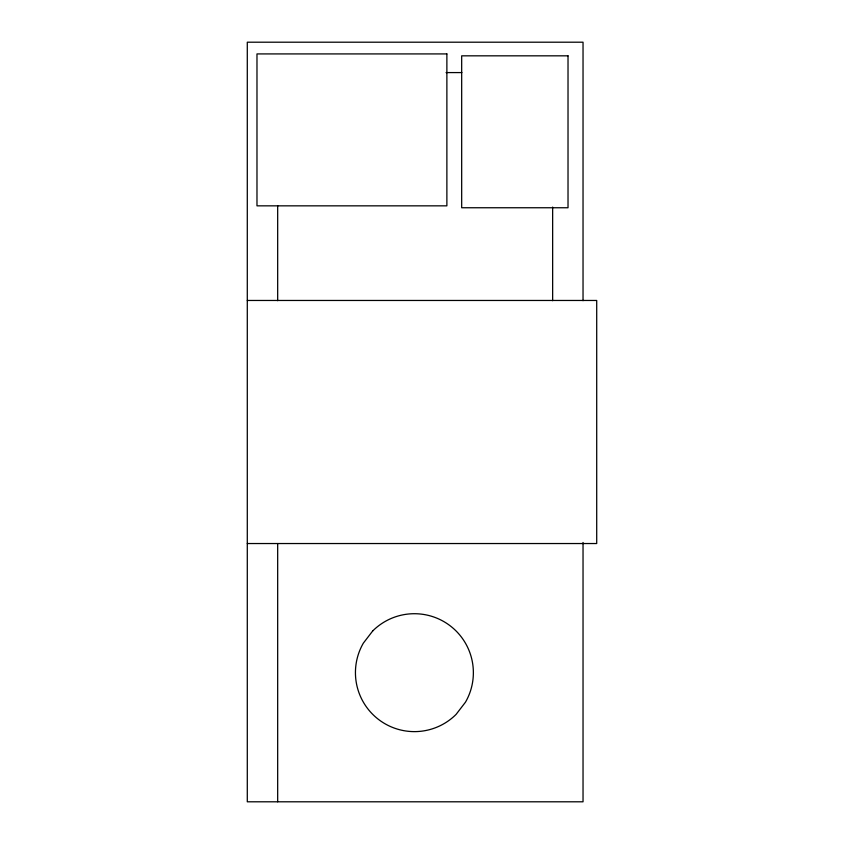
<?xml version="1.0" encoding="UTF-8"?>
<svg xmlns="http://www.w3.org/2000/svg" width="844" height="844" viewBox="0 0 844 844"><rect width="100%" height="100%" fill="white"/><g stroke="black" fill="none" stroke-linecap="round" stroke-linejoin="round"><path stroke-width="1.27" d="M446.086 72.584L461.868 72.584M247.292 300.464L596.708 300.464L596.708 543.536L247.292 543.536M583.035 300.675L583.035 42.2L247.292 42.2L247.292 801.8L583.035 801.8L583.035 542.481M552.651 207.075L552.651 300.696M277.676 205.757L277.676 300.696M277.676 543.536L277.676 801.8M372.7 630.964L363.321 643.181A58.985 58.985 0 0 0 456.108 714.372L465.487 702.155A58.985 58.985 0 0 0 372.7 630.964M446.877 53.921L256.977 53.921L256.977 205.841L446.877 205.841L446.877 53.921M568.023 55.831L461.679 55.831L461.679 207.751L568.023 207.751L568.023 55.831"/></g></svg>
